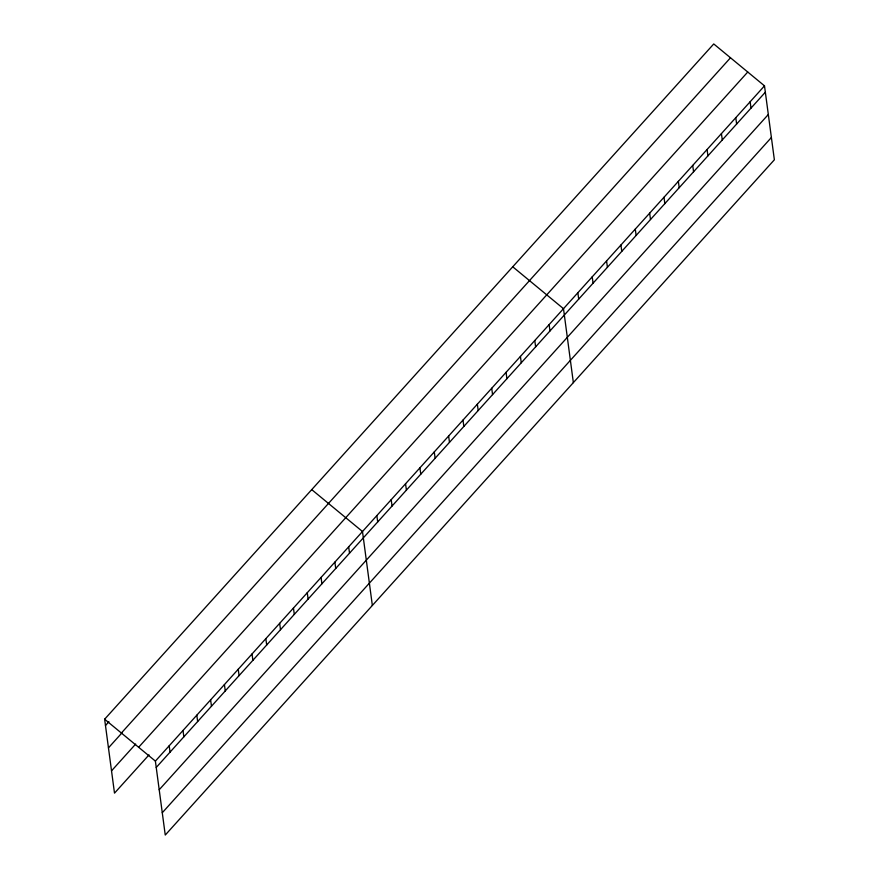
<?xml version="1.0" encoding="UTF-8"?>
<svg xmlns="http://www.w3.org/2000/svg" width="879" height="879" viewBox="0 0 879 879"><rect width="100%" height="100%" fill="white"/><g stroke="black" fill="none" stroke-linecap="round" stroke-linejoin="round"><path stroke-width="1.32" d="M104.634 719.209L713.748 43.95L764.499 85.856L774.366 159.791L165.252 835.05L155.385 761.104L104.634 719.209L114.501 793.144L149.012 754.885M105.48 725.549L108.93 721.725M121.379 733.031L730.493 57.783M108.458 747.853L122.258 732.548M111.523 770.839L135.685 744.052M138.64 747.282L747.754 72.023M155.385 761.104L764.499 85.856M156.231 767.455L765.356 92.196M159.209 789.76L768.323 114.501M162.274 812.745L771.399 137.487M512.732 266.787L563.494 308.694L573.361 382.629M311.726 489.614L362.489 531.52L372.355 605.466M750.15 101.766L750.996 108.117M735.789 117.687L736.635 124.038M721.428 133.608L722.274 139.948M707.079 149.518L707.925 155.869M692.718 165.439L693.564 171.779M678.357 181.36L679.203 187.699M663.997 197.27L664.843 203.62M649.647 213.19L650.493 219.53M635.286 229.1L636.132 235.451M620.926 245.021L621.772 251.361M606.565 260.942L607.411 267.282M592.215 276.852L593.061 283.203M577.855 292.773L578.701 299.113M549.144 324.604L549.99 330.954M534.784 340.525L535.63 346.864M520.423 356.434L521.269 362.785M506.062 372.355L506.908 378.695M491.713 388.276L492.559 394.616M477.352 404.186L478.198 410.537M462.991 420.107L463.837 426.447M448.631 436.017L449.477 442.368M434.281 451.938L435.127 458.289M419.92 467.859L420.766 474.199M405.56 483.769L406.406 490.119M391.199 499.69L392.045 506.029M376.849 515.61L377.695 521.95M348.677 546.826L349.523 553.177M334.877 562.131L335.723 568.482M321.066 577.437L321.912 583.788M307.265 592.743L308.111 599.093M293.454 608.048L294.3 614.399M279.654 623.354L280.5 629.705M265.843 638.659L266.689 645.01M252.031 653.965L252.877 660.316M238.231 669.271L239.077 675.621M224.42 684.576L225.266 690.927M210.619 699.882L211.465 706.233M196.808 715.187L197.654 721.538M182.997 730.493L183.854 736.844M169.197 745.799L170.043 752.149"/></g></svg>
